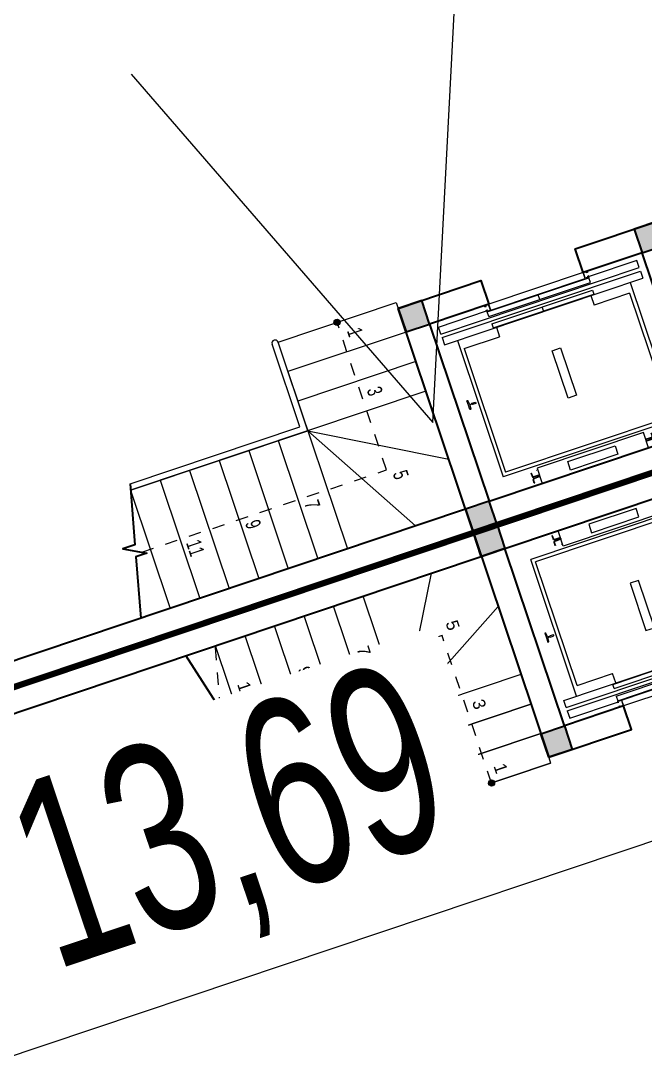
# Model space of a CAD drawing. Header units: metres. Extents: x 568336 to 569219, y 2065964 to 2066430.
# Drawn here: x 568487.27 to 568492.28, y 2066209.23 to 2066217.58 of the extents above; entities that cross this region are included whole.
import ezdxf

# ---------------------------------------------------------------- set-up
doc = ezdxf.new("R2010")
doc.units = ezdxf.units.M
for name, pattern in [('CENTER', [2, 1.25, -0.25, 0.25, -0.25]), ('HIDDEN', [0.375, 0.25, -0.125]), ('HIDDEN2', [0.1875, 0.125, -0.0625])]:
    doc.linetypes.add(name, pattern=pattern)
doc.layers.get('0').update_dxf_attribs({"linetype": 'CONTINUOUS'})
doc.layers.get('DEFPOINTS').update_dxf_attribs({"linetype": 'CONTINUOUS'})
for name, color, linetype, lineweight in [('-CENTER', 143, 'CENTER', 13), ('-CONCRETE', 1, 'CONTINUOUS', 35), ('-HATCH', 8, 'CONTINUOUS', 5), ('-KH', 143, 'CONTINUOUS', 13), ('-LINE1', 7, 'CONTINUOUS', 18), ('-LINE2', 252, 'CONTINUOUS', 9), ('-TEXT', 7, 'CONTINUOUS', 15), ('-WALL', 4, 'CONTINUOUS', 35)]:
    doc.layers.add(name, color=color, linetype=linetype, lineweight=lineweight)
doc.layers.add('-RANH GIOI LO DAT', color=12, linetype='CONTINUOUS')
doc.styles.add('KTHUOC', font='', dxfattribs={"width": 0.8})
doc.styles.add('T1', font='', dxfattribs={"height": 200})
doc.styles.get('KTHUOC').set_extended_font_data('.VnArial NarrowH')
doc.styles.get('T1').set_extended_font_data('VNgeometric Light')
doc.dimstyles.new('tien', dxfattribs={"dimscale": 0, "dimtxt": 1.5, "dimasz": 0.75, "dimexe": 0.45, "dimexo": 0, "dimgap": 0.25, "dimtad": 1, "dimzin": 1, "dimtxsty": 'KTHUOC', "dimblk1": 'ARCHTICK', "dimblk2": 'ARCHTICK', "dimsah": 1, "dimcen": 1, "dimdle": 0.45, "dimclrd": 37, "dimclre": 37, "dimclrt": 7, "dimaunit": 1, "dimadec": 0, "dimazin": 0, "dimtfac": 1, "dimtix": 1, "dimtofl": 0, "dimtmove": 2, "dimatfit": 3, "dimldrblk": 'ARCHTICK', "dimfxl": 1, "dimtfill": 1, "dimtolj": 1, "dimtzin": 1, "dimarcsym": 0})

# ---------------------------------------------------------------- blocks, each defined once
blk = doc.blocks.new('X-5M-DH-2-CORE$0$A$C75E80C28')
at = {"layer": '-LINE2', "linetype": 'Continuous', "ltscale": 2}
for p, q in [((-510.0000099998433, -21.5000000000291), (-510.0000099998579, -50.60000000000582)), ((-506.8000099998899, -21.5000000000291), (-510.0000099998433, -21.5000000000291)), ((-510.0000099998579, -108.5000000000291), (-510.0000099998433, -79.39999999999418)), ((-506.8000099998899, -21.5000000000291), (-506.8000099999044, -50.60000000000582)), ((-506.8000099999044, -108.5000000000291), (-506.8000099998899, -79.39999999999418)), ((-456.2000100000296, -56.79999999998836), (-500.6000099999364, -56.80000000001746)), ((-456.2000100000441, -60), (-500.600009999951, -60.0000000000291)), ((-456.2000100000296, -70), (-500.6000099999364, -70.0000000000291)), ((-456.2000100000296, -73.19999999995343), (-500.6000099999364, -73.19999999998254)), ((-453.2000100000441, -63), (-453.2000100000296, -67)), ((-450.0000099998579, -63), (-450.0000099998433, -67)), ((450.0000100000616, -63), (450.0000100000761, -67)), ((453.200010000015, -63), (453.2000100000296, -67)), ((456.2000100000296, -56.79999999998836), (500.6000100000529, -56.79999999998836)), ((456.200010000015, -60), (500.6000100000383, -60)), ((456.2000100000296, -70), (500.6000100000529, -70)), ((456.2000100000296, -73.19999999995343), (500.6000100000529, -73.19999999995343)), ((506.8000100001227, -21.5), (510.0000100000761, -21.5)), ((506.8000100001227, -21.5), (506.8000100001082, -50.59999999997672)), ((506.8000100001227, -108.5), (506.8000100001227, -79.39999999996508)), ((510.0000100000761, -21.5), (510.0000100000616, -50.59999999997672)), ((510.0000100000761, -108.5), (510.0000100000761, -79.39999999996508)), ((-731.0000002632733, -148.9999999649008), (730.9999997367267, -148.9999999649299)), ((-731.0000002698944, -1304.999999934109), (-731.0000002632733, -148.9999999649008)), ((-556.8000102631631, -112.4999999912397), (-560.0000102631166, -112.4999999912397)), ((456.800009736864, -112.4999999912397), (460.0000097368174, -112.4999999912397)), ((730.9999997301056, -1304.999999934109), (730.9999997367267, -148.9999999649299)), ((-700.0000002632733, -178.9999999649008), (699.9999997367267, -178.9999999649299)), ((-700.0000002699089, -1224.999999934109), (-700.0000002632733, -178.9999999649008)), ((699.9999997300911, -1224.999999934109), (699.9999997367267, -178.9999999649299)), ((-700.0000002699089, -1224.999999934109), (-400.0000002699089, -1224.999999934138)), ((-400.0000002698944, -1304.999999934138), (-400.0000002699089, -1224.999999934138)), ((699.9999997300911, -1224.999999934109), (399.9999997300911, -1224.999999934109)), ((399.9999997301056, -1304.999999934109), (399.9999997300911, -1224.999999934109)), ((839.9999997301056, -1304.999999934109), (-840.0000002698944, -1304.999999934109)), ((-840.0000002698944, -1364.999999934109), (-840.0000002698944, -1304.999999934109)), ((424.9999997301056, -1308.999999934109), (-425.0000002698944, -1308.999999934109)), ((-425.0000002699089, -1342.999999934109), (-425.0000002698944, -1308.999999934109)), ((-2.6989437174052e-07, -1308.999999934109), (-2.699089236557484e-07, -1342.999999934109)), ((424.9999997300911, -1342.999999934109), (424.9999997301056, -1308.999999934109)), ((839.9999997301056, -1364.999999934109), (839.9999997301056, -1304.999999934109)), ((839.9999997301056, -1364.999999934109), (-840.0000002698944, -1364.999999934109)), ((839.9999997301056, -1394.999999934109), (-840.0000002698944, -1394.999999934109)), ((-840.0000002698944, -1394.999999934109), (-840.0000002698944, -1454.999999934109)), ((429.9999997300911, -1405.999999934138), (-430.0000002699089, -1405.999999934109)), ((-430.0000002699089, -1405.999999934109), (-430.0000002698944, -1445.999999934109)), ((424.9999997300911, -1342.999999934109), (-425.0000002699089, -1342.999999934109)), ((-2.699089236557484e-07, -1405.999999934109), (-2.6989437174052e-07, -1445.999999934109)), ((429.9999997300911, -1405.999999934138), (429.9999997301056, -1445.999999934138)), ((839.9999997301056, -1394.999999934109), (839.9999997301056, -1454.999999934109)), ((-840.0000002698944, -1454.999999934109), (-435.0000002698944, -1454.999999934109)), ((-435.0000002698944, -1449.999999934109), (-435.0000002699089, -1459.999999934109)), ((-435.0000002698944, -1449.999999934109), (-400.0000002698944, -1449.999999934138)), ((-435.0000002699089, -1459.999999934109), (-425.0000002699089, -1459.999999934109)), ((-435.0000002698653, -1489.999999934109), (-435.0000002698653, -1499.999999934109)), ((-435.0000002698653, -1489.999999934109), (-425.0000002698653, -1489.999999934109)), ((-435.0000002698653, -1499.999999934109), (-400.0000002698653, -1499.999999934138)), ((-433.4000002698012, -1451.599999934086), (-433.4000002698012, -1458.399999934074)), ((-433.4000002698012, -1451.599999934086), (-401.6000002697547, -1451.599999934086)), ((-433.4000002698012, -1458.399999934074), (-425.0000002698944, -1458.399999934074)), ((-433.4000002697721, -1491.599999934086), (-433.4000002697721, -1498.399999934074)), ((-433.4000002697721, -1491.599999934086), (-425.0000002698653, -1491.599999934086)), ((-433.4000002697721, -1498.399999934074), (-401.6000002697256, -1498.399999934074)), ((429.9999997301056, -1445.999999934138), (-430.0000002698944, -1445.999999934109)), ((-425.0000002698944, -1458.399999934074), (-425.0000002699089, -1459.999999934109)), ((-425.0000002698653, -1489.999999934109), (-425.0000002698653, -1491.599999934086)), ((-401.6000002697547, -1451.599999934086), (-401.6000002697256, -1498.399999934074)), ((399.9999997301056, -1449.999999934109), (-400.0000002698944, -1449.999999934138)), ((-400.0000002698944, -1449.999999934138), (-400.0000002698653, -1499.999999934138)), ((399.9999997301056, -1449.999999934109), (399.9999997301347, -1499.999999934109)), ((434.9999997301056, -1449.999999934109), (399.9999997301056, -1449.999999934109)), ((434.9999997301347, -1499.999999934109), (399.9999997301347, -1499.999999934109)), ((401.5999997301988, -1451.599999934086), (401.5999997302279, -1498.399999934074)), ((433.3999997302453, -1451.599999934086), (401.5999997301988, -1451.599999934086)), ((433.3999997302744, -1498.399999934074), (401.5999997302279, -1498.399999934074)), ((433.3999997302453, -1458.399999934074), (424.9999997301056, -1458.399999934074)), ((424.9999997301056, -1458.399999934074), (424.9999997301056, -1459.999999934109)), ((434.9999997301056, -1459.999999934109), (424.9999997301056, -1459.999999934109)), ((424.9999997301347, -1489.999999934109), (424.9999997301347, -1491.599999934086)), ((434.9999997301347, -1489.999999934109), (424.9999997301347, -1489.999999934109)), ((433.3999997302744, -1491.599999934086), (424.9999997301347, -1491.599999934086)), ((433.3999997302453, -1451.599999934086), (433.3999997302453, -1458.399999934074)), ((433.3999997302744, -1491.599999934086), (433.3999997302744, -1498.399999934074)), ((434.9999997301056, -1449.999999934109), (434.9999997301056, -1459.999999934109)), ((839.9999997301056, -1454.999999934109), (434.9999997301056, -1454.999999934109)), ((434.9999997301347, -1489.999999934109), (434.9999997301347, -1499.999999934109))]:
    blk.add_line(p, q, dxfattribs=at)
for points in [[(-450.0000000000146, 0), (-450, -130), (450, -130), (449.9999999999854, 0)], [(-200, -29), (200.0000000001164, -29), (200.0000000001164, -101), (-200, -101)], [(-36.0000002632587, -583.9999999649008), (35.9999997367413, -583.9999999649008), (35.99999973675585, -983.9999999649008), (-36.00000026324415, -983.9999999649008)]]:
    blk.add_lwpolyline(points, close=True, dxfattribs=at)
for points in [[(-780.0000002632587, -788.9999999649008), (-751.0000002632587, -788.9999999649299, 0.414213562373095), (-750.0000002632733, -787.9999999649008), (-750.0000002632587, -783.9999999649008), (-750.0000002632587, -779.9999999649008, 0.414213562373095), (-751.0000002632733, -778.9999999649299), (-780.0000002632733, -778.9999999649881, -0.2569775838576673), (-784.1207396915852, -781.9399999648449), (-797.9000002631656, -781.939999964874, -0.414213562373095), (-800.9000002631656, -778.939999964874), (-804.0000002632587, -749.4999999649008, 0.414213562373095), (-807.0000002632587, -746.4999999649008), (-812.0000002632587, -746.4999999649008), (-812.0000002632587, -783.9999999649008), (-812.0000002632587, -821.4999999649008), (-807.0000002632587, -821.4999999649008, 0.414213562373095), (-804.0000002632587, -818.4999999649008), (-800.9000002631656, -789.0599999648693, -0.414213562373095), (-797.9000002631656, -786.0599999648693), (-784.1207396915852, -786.0599999648402, -0.2569775838576673), (-780.0000002632587, -788.9999999647553)], [(779.9999997367413, -788.9999999649299), (750.9999997367413, -788.9999999649008, -0.414213562373095), (749.9999997367267, -787.9999999649299), (749.9999997367413, -783.9999999649299), (749.9999997367413, -779.9999999649299, -0.414213562373095), (750.9999997367267, -778.9999999649008), (779.9999997368432, -778.9999999650172, 0.2569775838576673), (784.1207391653006, -781.939999964874), (797.899999736881, -781.9399999648449, 0.414213562373095), (800.899999736881, -778.9399999648449), (803.9999997367413, -749.4999999649008, -0.414213562373095), (806.9999997367413, -746.4999999649008), (811.9999997367413, -746.4999999649008), (811.9999997367413, -783.9999999649008), (811.9999997367413, -821.4999999649008), (806.9999997367413, -821.4999999649008, -0.414213562373095), (803.9999997367413, -818.4999999649008), (800.899999736881, -789.0599999648402, 0.414213562373095), (797.899999736881, -786.0599999648402), (784.1207391653006, -786.0599999648693, 0.2569775838576672), (779.9999997368577, -788.9999999647844)]]:
    blk.add_lwpolyline(points, format="xyb", dxfattribs=at)
for centre, radius, start, end in [((-500.600009999951, -50.60000000000582), 9.400000000001475, 180, 270), ((-500.6000099999364, -79.39999999999418), 9.399999999997844, 90, 180), ((-500.600009999951, -50.60000000000582), 6.200000000004374, 180, 270), ((-500.6000099999364, -79.39999999999418), 6.19999999999734, 90, 180), ((-456.2000100000441, -63), 6.19999999999713, 0, 90), ((-456.2000100000441, -63), 3.000000000000045, 0, 90), ((-456.2000100000296, -67), 6.20000000000076, 270, 0), ((-456.2000100000296, -67), 2.999999999999834, 270, 0), ((456.200010000015, -63), 6.19999999999713, 90, 180), ((456.2000100000296, -67), 6.20000000000076, 180, 270), ((456.200010000015, -63), 3.000000000000045, 90, 180), ((456.2000100000296, -67), 2.999999999999834, 180, 270), ((500.6000100000383, -50.59999999997672), 6.200000000004374, 270, 0), ((500.6000100000383, -50.59999999997672), 9.400000000001475, 270, 0), ((500.6000100000529, -79.39999999996508), 9.399999999997844, 0, 90), ((500.6000100000529, -79.39999999996508), 6.19999999999734, 0, 90)]:
    blk.add_arc(centre, radius, start, end, dxfattribs=at)
blk = doc.blocks.new('A$C5C575821')
at = {"layer": '-CONCRETE'}
h = blk.add_hatch(color=256, dxfattribs=at)
h.dxf.hatch_style = 1
h.paths.add_polyline_path([(-0.00237559899687767, 200.0000000000146), (-0.00237559899687767, 1.455191522836685e-11), (199.9976244010031, 1.455191522836685e-11), (199.9976244010031, 200.0000000000146)])
blk.add_lwpolyline([(-0.00237559899687767, 1.455191522836685e-11), (199.9976244010031, 1.455191522836685e-11), (199.9976244010031, 200.0000000000146), (-0.00237559899687767, 200.0000000000146)], close=True, dxfattribs=at)
blk = doc.blocks.new('A$C3F71457E')
at = {"layer": '-CONCRETE'}
blk.add_lwpolyline([(-8.760252967476845e-09, -100.0000002632005), (0, 400), (-1500, 400.0000000000582), (-1500.00000001755, -1399.999999999942), (-1.754960976541042e-08, -1400), (-7.895869202911854e-08, -900.0000002632005), (199.9999999912397, -900.0000002982852), (199.9999999824504, -1600), (-1700.00000001755, -1600), (-1700, 600), (200, 600), (199.9999999912397, -100.0000002982852), (6.140908226370811e-08, -100.0000002632005)], dxfattribs=at)
at = {"layer": '-LINE1'}
blk.add_line((-7.895869202911854e-08, -900.0000002632005), (-8.760252967476845e-09, -100.0000002632005), dxfattribs=at)
at = {"layer": '-WALL'}
for p in [(-1699.997624401003, 399.9999999999854), (0.00237559899687767, 399.9999999999854), (-1699.997624401081, -1599.999999999959), (0.002375601565972829, -1600.000000021305)]:
    blk.add_blockref('A$C5C575821', p, dxfattribs=at)
at = {"color": 2, "rotation": 90}
blk.add_blockref('X-5M-DH-2-CORE$0$A$C75E80C28', (-1500.00000000876, -499.9999999999418), dxfattribs=at)
blk = doc.blocks.new('M27-T1')
at = {"layer": '-HATCH', "true_color": 0x8c8896}
h = blk.add_hatch(color=252, dxfattribs=at)
h.dxf.hatch_style = 1
edge = h.paths.add_edge_path()
edge.add_arc((203755.003994722, -690671.507970405), 24.62566289535607, 0, 360)
at = {"layer": '-KH', "linetype": 'HIDDEN2', "ltscale": 5}
blk.add_lwpolyline([(205005.0039947449, -692743.8470802174), (205005.0039947219, -690671.5079703911), (203779.6296576173, -690671.5079704046)], dxfattribs=at)
at = {"layer": '-KH'}
blk.add_circle((203755.003994722, -690671.507970405), 24.62566289535607, dxfattribs=at)
at = {"layer": '-LINE1'}
for p, q in [((203755.0039947275, -691171.507970405), (203755.0039947164, -690171.5079704049)), ((203755.0039947164, -690171.5079704049), (203804.8698650227, -690171.5079704043)), ((204005.0039947164, -690171.5079704021), (204005.0039947275, -691171.5079704021)), ((204255.0039947164, -690171.5079703995), (204255.0039947274, -691171.5079703995)), ((204505.0039947164, -690171.5079703967), (204505.0039947441, -692671.5153076202)), ((204505.0039947274, -691171.5079703967), (205082.3542639063, -690171.5079703901)), ((204505.0039947275, -691171.5079703967), (205505.0039947211, -690594.1577011961)), ((204505.0039947274, -691171.5079703967), (203755.0039947275, -691171.5079704049)), ((204005.0039947275, -691171.5079704021), (205505.0039947275, -691171.5079703855)), ((204505.0039947441, -692671.5153076202), (204505.0039947274, -691171.5079703967)), ((204455.003994728, -691221.5079703971), (203755.003994728, -691221.5079704049)), ((204455.0039947439, -692659.0156744819), (204455.003994728, -691221.5079703971)), ((204505.0039947302, -691421.5079703967), (205505.0039947302, -691421.5079703855)), ((204505.003994733, -691671.5079703967), (205505.003994733, -691671.5079703855)), ((204505.0039947358, -691921.5079703967), (205505.0039947358, -691921.5079703855)), ((204505.0039947386, -692171.5079703967), (205505.0039947386, -692171.5079703855)), ((204505.0039947414, -692421.5079703967), (205505.0039947414, -692421.5079703855)), ((204505.0039947441, -692671.5079703967), (205505.0039947441, -692671.5079703855))]:
    blk.add_line(p, q, dxfattribs=at)
blk.add_arc((203755.0039947278, -691196.5079704049), 25, 90, 270, dxfattribs=at)
at = {"layer": '-RANH GIOI LO DAT', "linetype": 'HIDDEN', "ltscale": 10, "const_width": 50}
blk.add_lwpolyline([(196705.0039944306, -683921.4892388199), (196705.0039945305, -701917.379578126), (205705.0039946673, -702342.4171502552), (205705.0039946695, -683921.4892389331)], close=True, dxfattribs=at)
at = {"layer": '-WALL'}
for p, q in [((205705.0039948077, -699939.7422417455), (205705.0039946692, -685921.4892388887)), ((205505.0039947163, -690171.5079703855), (205505.0039948007, -698203.5908347204))]:
    blk.add_line(p, q, dxfattribs=at)
blk.add_lwpolyline([(204454.974644988, -692659.0083372581), (204931.3110807688, -692778.088951211), (204931.3110807699, -692879.354654439), (205024.6620312392, -692707.6996042171), (205024.6620312402, -692801.4260038908), (205505.0039947469, -692921.5079703855)], dxfattribs=at)
at = {"layer": '-WALL', "rotation": 180.0000000006355}
blk.add_blockref('A$C3F71457E', (204004.8698650161, -689571.5079704021), dxfattribs=at)
at = {"layer": '-WALL'}
blk.add_blockref('A$C5C575821', (205505.0039947163, -690171.5079703853), dxfattribs=at)
at = {"layer": 'DEFPOINTS', "style": 'T1', "width": 0.7}
for s, p in [('1', (203844.0085648395, -690619.4695396275)), ('3', (204344.0085648395, -690619.4695396221)), ('5', (205046.5289259898, -690635.1991291617)), ('7', (205046.5289259982, -691385.1991291617)), ('9', (205046.5289260038, -691885.1991291617)), ('11', (205046.5289260093, -692385.1991291617))]:
    blk.add_text(s, height=120, rotation=359.9999999905843, dxfattribs=at).set_placement(p)
blk = doc.blocks.new('M28-T1')
at = {"layer": '-HATCH', "true_color": 0x8c8896}
h = blk.add_hatch(color=252, dxfattribs=at)
h.dxf.hatch_style = 1
edge = h.paths.add_edge_path()
edge.add_arc((196347.2027513361, -758355.4574809273), 24.62566289535607, 0, 360)
at = {"layer": '-KH', "linetype": 'HIDDEN2', "ltscale": 5}
blk.add_line((195097.6295272089, -760230.4599962145), (194597.6001774528, -760105.4574809273), dxfattribs=at)
blk.add_lwpolyline([(196347.2027513362, -758355.4574809273), (195097.6295272096, -758355.4574809269), (195097.6295272089, -760230.4599962145)], dxfattribs=at)
at = {"layer": '-KH'}
blk.add_circle((196347.2027513361, -758355.4574809273), 24.62566289535607, dxfattribs=at)
at = {"layer": '-LINE1'}
for p, q in [((195597.6295272085, -758855.4574809264), (195020.2792580203, -757855.4574809273)), ((195597.6295272095, -757855.4574809273), (195597.6295272095, -758855.4574809273)), ((195847.487268585, -758855.4574809273), (195847.487268585, -757855.4574809273)), ((195847.487268585, -757855.4574809273), (195847.487268585, -758855.4574809273)), ((196097.3450099606, -758855.4574809273), (196097.3450099606, -757855.4574809273)), ((196097.3450099606, -757855.4574809273), (196097.3450099606, -758855.4574809273)), ((196297.8024262155, -757855.159221169), (196347.2027513361, -757855.159221169)), ((196347.2027513361, -758855.4574809273), (196347.2027513361, -757855.4574809273)), ((196347.2027513361, -757855.4574809273), (196347.2027513361, -758905.4574809273)), ((195597.6295272095, -758855.457480928), (194597.6496490982, -758278.1188291147)), ((195597.629527209, -760105.4574809273), (195597.6295272095, -758855.4574809273)), ((195597.6295272095, -758855.4574809273), (196347.2027513361, -758855.4574809273)), ((195647.6295272094, -760092.9572293985), (195647.6295272095, -758905.4574809273)), ((195647.6295272095, -758905.4574809273), (196347.2027513361, -758905.4574809273))]:
    blk.add_line(p, q, dxfattribs=at)
at = {"layer": '-LINE1', "lineweight": 18}
for p, q in [((195597.6295272095, -758855.4574809273), (194597.6001774526, -758855.4574809273)), ((195597.6295272092, -759105.4574809273), (194597.6001774523, -759105.4574809273)), ((195597.6295272097, -759355.4574809273), (194597.6001774528, -759355.4574809273)), ((195597.6295272097, -759605.4574809273), (194597.6001774528, -759605.4574809273)), ((195597.6295272097, -759855.4574809273), (194597.6001774528, -759855.4574809273)), ((195597.6295272097, -760105.4574809273), (194597.6001774528, -760105.4574809273)), ((194597.6496491022, -760355.4574809273), (194597.6001774528, -760355.4574809273))]:
    blk.add_line(p, q, dxfattribs=at)
at = {"layer": '-RANH GIOI LO DAT', "linetype": 'HIDDEN', "ltscale": 10, "const_width": 50}
blk.add_lwpolyline([(194397.7261757466, -751604.8048745737), (194397.7261757812, -770025.7327857869), (200403.2926977283, -770309.3540537044), (205397.7261759735, -765545.2231517987), (205397.7261765465, -751604.8048749053)], close=True, dxfattribs=at)
at = {"layer": '-WALL'}
for p, q in [((194397.7261757504, -767623.0578750292), (194397.7261757504, -753604.8048744662)), ((194597.7261757504, -765889.7327857869), (194597.7261757504, -757554.9690520753))]:
    blk.add_line(p, q, dxfattribs=at)
blk.add_lwpolyline([(195647.6295272094, -760092.9572293985), (195171.2930914298, -760212.0378433563), (195171.2930914298, -760313.3035465846), (195077.9421409587, -760141.6484963637), (195077.9421409587, -760235.3748960373), (194597.6001774534, -760355.4568625375)], dxfattribs=at)
at = {"layer": '-WALL', "xscale": -1, "rotation": 180}
blk.add_blockref('A$C3F71457E', (196097.726175768, -757254.9690519063), dxfattribs=at)
at = {"layer": '-TEXT', "style": 'T1'}
for s, p in [('5', (195010.503238022, -758297.826710123)), ('3', (195679.2310057619, -758297.826710123)), ('1', (196221.8036313702, -758297.8267101153)), ('7', (194978.507846353, -759040.3499450638)), ('9', (194983.2697511149, -759540.3499450631)), ('11', (194945.1745130197, -760040.3499450696))]:
    blk.add_text(s, height=100, rotation=1.005123984043621e-08, dxfattribs=at).set_placement(p)
blk = doc.blocks.new('_ArchTick')
at = {"color": 0, "linetype": 'ByBlock', "const_width": 0.15}
blk.add_lwpolyline([(-0.5, -0.5), (0.5, 0.5)], dxfattribs=at)
blk = doc.blocks.new('*D166')
at = {"color": 37, "lineweight": -2, "transparency": 16777216}
for p, q in [((568494.9275449876, 2066214.819539881), (568495.9616985074, 2066211.737988472)), ((568482.4180098275, 2066207.667457547), (568496.2451450235, 2066212.307776215)), ((568481.9536440511, 2066210.46556244), (568482.9877975709, 2066207.384011031))]:
    blk.add_line(p, q, dxfattribs=at)
at = {"layer": 'DEFPOINTS', "color": 0, "transparency": 16777216}
for p in [(568494.9275449876, 2066214.819539881), (568495.8185278937, 2066212.164605601), (568481.9536440511, 2066210.46556244)]:
    blk.add_point(p, dxfattribs=at)
at = {"color": 37, "lineweight": -2, "transparency": 16777216, "xscale": 0.75, "yscale": 0.75, "zscale": 0.75}
for p, rotation in [((568495.8185278937, 2066212.164605601), 18.55149973213905), ((568482.8446269572, 2066207.810628161), 198.551499732139)]:
    blk.add_blockref('_ArchTick', p, dxfattribs=dict(at, rotation=rotation))
at = {"color": 7, "transparency": 16777216, "insert": (568488.9652412183, 2066211.079218693), "char_height": 1.5, "attachment_point": 5, "rotation": 18.55149973213905, "style": 'KTHUOC', "bg_fill": 3, "box_fill_scale": 1.1, "bg_fill_color": 256, "bg_fill_true_color": 13158600, "bg_fill_transparency": 0}
blk.add_mtext('\\A1;13,69 ', dxfattribs=at)

msp = doc.modelspace()

# ---------------------------------------------------------------- block references
at = {"layer": '-CENTER', "xscale": 0.001, "yscale": 0.001, "zscale": 0.001}
for name, p, rotation in [('M27-T1', (569079.760756792, 2066628.0663819), 288.5514997311919), ('M28-T1', (569147.5246051219, 2066638.8805673), 288.5514997321089)]:
    msp.add_blockref(name, p, dxfattribs=dict(at, rotation=rotation))

# ---------------------------------------------------------------- next in the draw order: dimensions: what is measured, and where the dimension line sits
dim = msp.add_aligned_dim(p1=(568481.9536440511, 2066210.46556244), p2=(568494.9275449878, 2066214.819539881), distance=-2.8004511369303744, dimstyle='tien', override={"dimscale": 1, "dimpost": ' '})
dim.commit()
dim.dimension.update_dxf_attribs({"geometry": '*D166', "text_midpoint": (568488.9652412183, 2066211.079218693)})

# ---------------------------------------------------------------- next in the draw order: linework, layer by layer
at = {"color": 2}
msp.add_lwpolyline([(568488.1520305369, 2066217.147737182), (568490.5721399377, 2066214.352215823), (568490.978277388, 2066222.155701077)], dxfattribs=at)

doc.saveas('drawing.dxf')
